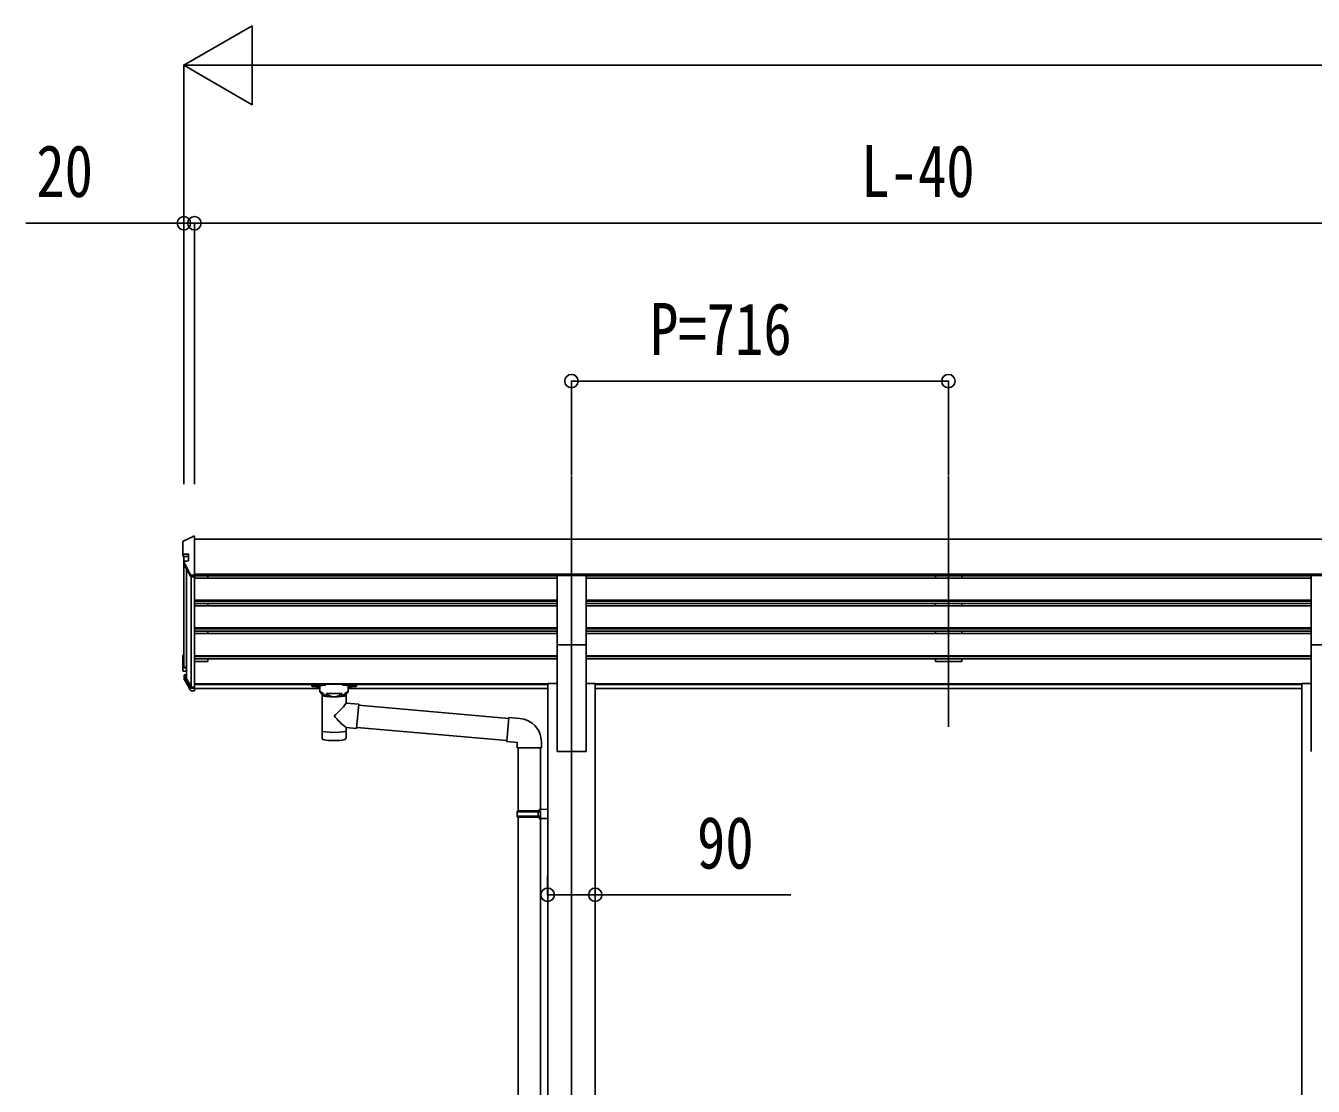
# Model space of a CAD drawing. Units: millimetres, scale not verified. Extents: x -13134 to 13134, y -8911 to 8914.
# Drawn here: x -5475 to -3030, y -2828 to -813 of the extents above; entities that cross this region are included whole.
import ezdxf
from ezdxf.enums import TextEntityAlignment as Align

# ---------------------------------------------------------------- set-up
doc = ezdxf.new("R2010")
doc.units = ezdxf.units.MM
doc.header["$LTSCALE"] = 40
for name, color, linetype in [('0-4_YKK_12', 2, 'Continuous'), ('0-5_YKK_13', 4, 'Continuous'), ('0-6_YKK_A1', 4, 'Continuous'), ('0-7_YKK_D', 6, 'Continuous')]:
    doc.layers.add(name, color=color, linetype=linetype)
doc.styles.add('ＭＳ ゴシック', font='')
doc.styles.get('ＭＳ ゴシック').set_extended_font_data('MS Gothic')

msp = doc.modelspace()

# ---------------------------------------------------------------- linework, layer by layer
at = {"layer": '0-4_YKK_12'}
for p, q in [((-4438.43, -1667.48), (-4438.43, -2144.99)), ((-3722.43, -1667.48), (-3722.43, -2144.99)), ((-4438.43, -2098.31), (-4438.43, -4791.88))]:
    msp.add_line(p, q, dxfattribs=at)
at = {"layer": '0-5_YKK_13'}
for p, q in [((-5155.65, -1782.68), (-5154.63, -1782.68)), ((-5154.63, -1856.76), (-5154.63, -1782.68)), ((-5176.63, -1815.01), (-5176.63, -1793.98)), ((-5176.63, -1819.59), (-5176.63, -1815.01)), ((-5174.63, -1821.58), (-5165.83, -1821.58)), ((-5174.27, -1832.36), (-5174.27, -1836.53)), ((-5174.02, -1837.48), (-5162.4, -1858.82)), ((-5160.64, -1856.76), (-5154.63, -1856.76)), ((-4465.93, -1989.31), (-4465.93, -1857.51)), ((-4465.93, -1857.51), (-4410.93, -1857.51)), ((-4410.93, -1989.31), (-4410.93, -1857.51)), ((-3033.93, -1989.31), (-3033.93, -1857.51)), ((-3033.93, -1857.51), (-2978.93, -1857.51)), ((-5160.64, -1859.86), (-5154.63, -1859.86)), ((-4465.93, -1989.31), (-4410.93, -1989.31)), ((-3033.93, -1989.31), (-2978.93, -1989.31)), ((-5176.63, -2010.14), (-5176.63, -2031.05)), ((-5175.13, -2010.14), (-5175.13, -2031.05)), ((-5176.63, -2037.61), (-5176.63, -2031.05)), ((-5174.63, -2031.55), (-5169.86, -2031.55)), ((-5174.63, -2033.04), (-5169.86, -2033.04)), ((-5169.86, -2039.57), (-5174.63, -2039.57)), ((-5174.27, -2047.99), (-5174.27, -2054.16)), ((-5174.02, -2048.94), (-5162.4, -2070.28)), ((-5172.7, -2048.23), (-5161.08, -2069.57)), ((-5169.66, -2045.97), (-5172.37, -2046.01)), ((-5169.66, -2047.36), (-5172.29, -2047.5)), ((-5169.66, -2047.88), (-5172.29, -2048.02)), ((-5171.51, -2049.9), (-5160.92, -2069.34)), ((-5160.64, -2069.83), (-5154.63, -2069.83)), ((-5160.64, -2071.33), (-5154.63, -2071.33)), ((-5160.64, -2076.42), (-5154.63, -2076.42)), ((-5154.63, -2069.83), (-5154.63, -2069.56)), ((-5154.63, -2071.33), (-5154.63, -2069.83)), ((-5154.63, -2076.42), (-5154.63, -2071.33)), ((-4931.93, -2067.55), (-4931.93, -2065.53)), ((-4916.43, -2078.15), (-4916.43, -2067.65)), ((-4910.78, -2085.72), (-4916.42, -2078.15)), ((-4915.47, -2065.93), (-4915.47, -2063.81)), ((-4863.38, -2063.81), (-4915.47, -2063.81)), ((-4915.47, -2065.93), (-4905.32, -2065.93)), ((-4873.53, -2065.93), (-4863.38, -2065.93)), ((-4868.08, -2085.72), (-4862.43, -2078.15)), ((-4863.38, -2065.93), (-4863.38, -2063.81)), ((-4862.43, -2078.15), (-4862.43, -2067.65)), ((-4846.93, -2067.55), (-4846.93, -2065.53)), ((-4912.33, -2085.16), (-4912.33, -2155.56)), ((-4910.77, -2085.73), (-4910.76, -2086.25)), ((-4904.01, -2081.5), (-4904.01, -2087.41)), ((-4904.01, -2081.5), (-4874.84, -2081.5)), ((-4904.01, -2081.5), (-4904.01, -2087.41)), ((-4874.84, -2081.5), (-4874.84, -2087.41)), ((-4874.84, -2081.5), (-4874.84, -2087.41)), ((-4868.09, -2086.24), (-4868.08, -2085.73)), ((-4866.53, -2100.19), (-4866.53, -2085.16)), ((-4866.52, -2100.19), (-4842.61, -2102.28)), ((-4842.61, -2102.28), (-4846.6, -2147.9)), ((-4842.77, -2104.17), (-4557.72, -2129.11)), ((-4842.75, -2103.87), (-4842.75, -2103.87)), ((-4536.71, -2128.94), (-4557.55, -2127.12)), ((-4866.53, -2155.56), (-4866.53, -2146.16)), ((-4846.6, -2147.9), (-4866.52, -2146.16)), ((-4846.61, -2147.9), (-4846.6, -2147.89)), ((-4846.43, -2146.01), (-4561.38, -2170.95)), ((-4912.33, -2155.56), (-4912.33, -2157.05)), ((-4912.33, -2157.05), (-4912.33, -2164.98)), ((-4866.53, -2157.05), (-4866.53, -2155.56)), ((-4866.53, -2164.98), (-4866.53, -2157.05)), ((-4495.63, -2184.69), (-4495.63, -2173.77)), ((-4541.63, -2184.69), (-4495.63, -2184.69)), ((-4539.63, -2184.69), (-4539.63, -2304.45)), ((-4497.63, -2184.69), (-4497.63, -2301.89)), ((-4541.63, -2306.45), (-4540.63, -2304.45)), ((-4541.63, -2306.45), (-4497.63, -2306.45)), ((-4541.63, -2306.45), (-4541.63, -2314.45)), ((-4541.63, -2314.45), (-4497.63, -2314.45)), ((-4541.63, -2314.45), (-4540.63, -2316.45)), ((-4540.63, -2304.45), (-4497.63, -2304.45)), ((-4540.63, -2316.45), (-4497.63, -2316.45)), ((-4539.63, -2316.45), (-4539.63, -3131.83)), ((-4502.11, -2306.45), (-4502.54, -2304.45)), ((-4499.63, -2301.95), (-4483.63, -2301.48)), ((-4499.63, -2303.95), (-4499.63, -2301.95)), ((-4499.63, -2303.95), (-4497.63, -2303.95)), ((-4499.63, -2318.95), (-4499.63, -2316.95)), ((-4499.63, -2318.95), (-4483.63, -2319.42)), ((-4497.63, -2319.01), (-4497.63, -3129.27)), ((-4483.63, -2301.48), (-4483.63, -2319.42))]:
    msp.add_line(p, q, dxfattribs=at)
for points in [[(-5155.65, -1782.68), (-5156.31, -1782.79), (-5156.56, -1782.89)], [(-5165.83, -1829.96), (-5165.83, -1817.03), (-5174.63, -1817.03)], [(-5174.02, -1837.48), (-5174.21, -1837.01), (-5174.27, -1836.53)], [(-5171.63, -2049.42), (-5171.6, -2049.66), (-5171.51, -2049.9)], [(-4904.01, -2087.41), (-4904.83, -2086.65), (-4905.27, -2086.24), (-4906.85, -2084.75), (-4907.26, -2084.36), (-4908.36, -2083.33), (-4908.9, -2082.85), (-4909.55, -2082.31), (-4910.73, -2081.4), (-4911.86, -2080.62), (-4912.93, -2079.95), (-4913.89, -2079.4), (-4914.73, -2078.95), (-4915.88, -2078.39), (-4916.42, -2078.15)], [(-4874.84, -2087.41), (-4874.02, -2086.65), (-4873.58, -2086.24), (-4872, -2084.75), (-4871.59, -2084.36), (-4870.49, -2083.33), (-4869.95, -2082.85), (-4869.3, -2082.31), (-4868.12, -2081.4), (-4866.99, -2080.62), (-4865.93, -2079.95), (-4864.96, -2079.4), (-4864.13, -2078.95), (-4862.97, -2078.39), (-4862.43, -2078.15)], [(-4904.01, -2081.5), (-4902.24, -2083.33), (-4900.43, -2084.72)], [(-4900.43, -2084.72), (-4899.31, -2085.43), (-4898.15, -2086.05), (-4896.96, -2086.6), (-4895.75, -2087.07), (-4894.51, -2087.46), (-4893.26, -2087.76), (-4891.99, -2087.97), (-4890.71, -2088.1), (-4889.43, -2088.15), (-4888.14, -2088.1), (-4886.86, -2087.97), (-4885.59, -2087.76), (-4884.34, -2087.46), (-4883.1, -2087.07), (-4881.89, -2086.6), (-4880.7, -2086.05), (-4879.54, -2085.43), (-4878.43, -2084.72)], [(-4874.84, -2081.5), (-4876.61, -2083.33), (-4878.43, -2084.72)], [(-4557.55, -2127.12), (-4561.56, -2172.94), (-4541.63, -2174.69), (-4541.63, -2184.69)], [(-4502.11, -2306.45), (-4502.11, -2314.45), (-4502.54, -2316.45)], [(-4499.63, -2316.95), (-4497.63, -2316.95), (-4497.63, -2303.95)]]:
    msp.add_lwpolyline(points, dxfattribs=at)
for centre, radius, start, end in [((-5174.65, -1793.99), 1.99, 92.61029, 179.78273), ((-5174.62, -1815.02), 2.01, 179.65646, 269.73028), ((-5174.64, -1819.58), 2, 180.1578, 270.15693), ((-5172.22, -1832.36), 2.05, 94.16146, 208.53562), ((-5160.62, -1854.78), 1.98, 206.22789, 269.52692), ((-5160.64, -1857.86), 2, 208.65684, 270.0631), ((-5174.64, -2010.14), 1.99, 95.57947, 179.8532), ((-5174.63, -2010.14), 0.498, 113.46256, 179.8532), ((-5174.63, -2010.66), 0.498, 113.46256, 179.8532), ((-5174.64, -2031.04), 2, 180.1578, 270.15693), ((-5174.66, -2037.59), 1.98, 180.53254, 270.72538), ((-5174.63, -2031.05), 0.499, 180.1578, 270.15693), ((-5173.64, -2030.57), 0.996, 180.13284, 257.20178), ((-5172.27, -2047.99), 1.99, 92.73844, 208.43621), ((-5172.27, -2047.99), 0.497, 92.73844, 208.43621), ((-5172.27, -2048.52), 0.5, 92.92822, 148.19941), ((-5172.47, -2054.18), 1.79, 179.20521, 209.83812), ((-5160.64, -2069.32), 2, 208.65684, 270.0631), ((-5160.67, -2074.4), 2.02, 210.93953, 270.83929), ((-5160.64, -2069.33), 0.5, 208.65684, 270.0631), ((-5160.04, -2068.86), 1, 208.65405, 257.13177), ((-5154.93, -2069.56), 0.298, 293.5963, 359.91972), ((-4969.62, -2024.7), 127.78, 308.87342, 323.78673), ((-4775.84, -2028.75), 148.36, 220.03306, 232.31976), ((-4540.63, -2173.77), 45, 0, 85), ((-4907.33, -2164.98), 5, 180, 259.32659), ((-4871.53, -2164.98), 5, 280.67342, 0)]:
    msp.add_arc(centre, radius, start, end, dxfattribs=at)
for centre, major_axis, ratio, start_param, end_param in [((-5187.38, -1810.39), (222.61, 113.61), 0.042479, 1.4102522, 1.4918239), ((-5299.2, -1810.39), (2175.25, 113.38), 0.005463, 1.5132142, 1.5132624), ((-5192.71, -1810.39), (-61.55, 113.97), 0.043861, 4.2804044, 4.4860427), ((-4570.5, -1810.39), (2175.25, 113.38), 0.005463, 1.847733, 1.8508593), ((-5192.71, -2009.41), (-61.55, 113.97), 0.043861, 1.9592168, 2.1648551), ((-4915.47, -2067.55), (16.45, 0), 0.098162, 1.5707963, 4.6543397), ((-4915.47, -2065.53), (-16.45, 0), 0.104529, 4.712389, 6.2831853), ((-4905.32, -2067.65), (11.11, 0), 0.152515, 1.5707963, 3.1415927), ((-4873.53, -2067.65), (-11.11, 0), 0.152515, 3.1415927, 4.712389), ((-4863.38, -2065.53), (16.45, 0), 0.104529, 6.2831853, 7.8539816), ((-4863.38, -2067.55), (-16.45, 0), 0.098162, 1.6288456, 4.712389), ((-4889.43, -2085.16), (22.9, 0), 0.130526, 2.9082195, 6.5147838), ((-4889.43, -2085.36), (-21.53, 0), 0.129428, 0.1297924, 3.0084543), ((-4889.43, -2152.57), (22.9, 0), 0.130526, 3.1415927, 6.2831853), ((-4889.43, -2168.19), (22.9, 0), 0.130526, 3.7473022, 5.6774759)]:
    msp.add_ellipse(centre, major_axis=major_axis, ratio=ratio, start_param=start_param, end_param=end_param, dxfattribs=at)
for centre, major_axis in [((-4924.43, -2067.56), (3, 0)), ((-4854.43, -2067.56), (-3, 0))]:
    msp.add_ellipse(centre, major_axis=major_axis, ratio=0.107858, dxfattribs=at)
at = {"layer": '0-6_YKK_A1'}
for p, q in [((-5154.64, -1783.89), (-5154.64, -2072.46)), ((-2290.43, -1788.47), (-5154.43, -1788.47)), ((-5174.63, -1821.58), (-5174.63, -2030.58)), ((-5169.66, -1845.48), (-5169.66, -2052.92)), ((-2290.44, -1855.07), (-5154.44, -1855.07)), ((-5154.43, -1858.32), (-4465.93, -1858.32)), ((-4465.93, -1858.43), (-5154.43, -1858.43)), ((-5129.43, -1862.87), (-5129.43, -1858.43)), ((-3033.93, -1858.32), (-4410.93, -1858.32)), ((-3747.43, -1858.32), (-3747.43, -1862.87)), ((-3697.43, -1862.87), (-3697.43, -1858.32)), ((-5160.63, -1859.86), (-5160.64, -2069.66)), ((-5154.43, -1862.87), (-4465.94, -1862.87)), ((-3033.93, -1862.87), (-4410.94, -1862.87)), ((-5154.43, -1904.75), (-4465.93, -1904.75)), ((-5154.43, -1906.24), (-4465.93, -1906.24)), ((-3033.93, -1904.75), (-4410.93, -1904.75)), ((-3033.93, -1906.24), (-4410.93, -1906.24)), ((-5154.43, -1910.56), (-4465.93, -1910.56)), ((-5154.43, -1915.45), (-4465.94, -1915.45)), ((-5129.43, -1915.45), (-5129.43, -1910.56)), ((-3033.93, -1915.45), (-4410.94, -1915.45)), ((-3033.93, -1910.56), (-4410.93, -1910.56)), ((-3747.43, -1910.56), (-3747.43, -1915.45)), ((-3697.43, -1915.45), (-3697.43, -1910.56)), ((-5154.43, -1957.32), (-4465.93, -1957.32)), ((-5154.43, -1958.82), (-4465.93, -1958.82)), ((-5154.43, -1963.14), (-4465.93, -1963.14)), ((-5154.43, -1968.02), (-4465.94, -1968.02)), ((-5129.43, -1968.02), (-5129.43, -1963.14)), ((-3033.93, -1968.02), (-4410.94, -1968.02)), ((-3033.93, -1957.32), (-4410.93, -1957.32)), ((-3033.93, -1958.82), (-4410.93, -1958.82)), ((-3033.93, -1963.14), (-4410.93, -1963.14)), ((-3747.43, -1963.14), (-3747.43, -1968.02)), ((-3697.43, -1968.02), (-3697.43, -1963.14)), ((-3033.93, -1957.43), (-3033.93, -2191.88)), ((-4465.93, -1989.31), (-4465.93, -2191.88)), ((-4410.93, -1989.31), (-4410.93, -2191.88)), ((-5154.43, -2009.9), (-4465.93, -2009.9)), ((-5154.43, -2011.4), (-4465.93, -2011.4)), ((-5154.43, -2015.72), (-4465.93, -2015.72)), ((-5129.43, -2021.24), (-5154.43, -2021.24)), ((-5129.43, -2015.72), (-5129.43, -2021.24)), ((-5129.43, -2016.07), (-4465.93, -2016.07)), ((-3033.93, -2009.9), (-4410.93, -2009.9)), ((-3033.93, -2011.4), (-4410.93, -2011.4)), ((-3033.93, -2015.72), (-4410.93, -2015.72)), ((-3747.43, -2016.07), (-4410.93, -2016.07)), ((-3747.43, -2015.72), (-3747.43, -2021.24)), ((-3697.43, -2021.24), (-3747.43, -2021.24)), ((-3697.43, -2015.72), (-3697.43, -2021.24)), ((-3033.93, -2016.07), (-3697.43, -2016.07)), ((-4483.63, -2063.31), (-5154.64, -2063.31)), ((-4929.36, -2064.71), (-5154.64, -2064.71)), ((-4916.43, -2072.39), (-5154.63, -2072.39)), ((-4483.63, -2072.39), (-4862.43, -2072.39)), ((-4483.63, -2064.71), (-4849.49, -2064.71)), ((-4483.63, -2062.88), (-4483.63, -3966.88)), ((-4483.63, -2062.88), (-4465.93, -2062.88)), ((-4393.23, -2062.88), (-4410.93, -2062.88)), ((-4393.23, -2062.88), (-4393.23, -3966.88)), ((-3051.63, -2063.31), (-4393.23, -2063.31)), ((-3051.63, -2064.71), (-4393.23, -2064.71)), ((-3051.63, -2072.39), (-4393.23, -2072.39)), ((-3051.63, -2062.88), (-3051.63, -3966.88)), ((-3051.63, -2062.88), (-3033.93, -2062.88)), ((-4465.93, -2191.88), (-4410.93, -2191.88))]:
    msp.add_line(p, q, dxfattribs=at)
at = {"layer": '0-7_YKK_D'}
for p, q in [((-5174.63, -888.47), (-5044.73, -813.47)), ((-5044.73, -963.47), (-5044.73, -813.47)), ((-5174.63, -1683.89), (-5174.63, -887.47)), ((-5174.63, -888.47), (-5044.73, -963.47)), ((-5174.63, -888.47), (-4914.82, -888.47)), ((-5024.63, -888.47), (443.37, -888.47)), ((-5174.63, -1188.47), (-5475.03, -1188.47)), ((-5174.63, -1683.89), (-5174.63, -1187.47)), ((-5154.63, -1188.47), (-5174.63, -1188.47)), ((-5154.63, -1683.89), (-5154.63, -1187.47)), ((-5154.63, -1683.89), (-5154.63, -1187.47)), ((-5154.63, -1188.47), (-2290.63, -1188.47)), ((-5154.63, -1188.47), (-5103.63, -1188.47)), ((-4438.63, -1666.48), (-4438.63, -1487.47)), ((-4438.63, -1488.47), (-3722.63, -1488.47)), ((-3722.63, -1666.48), (-3722.63, -1487.47)), ((-4393.43, -2340.32), (-4393.43, -2465.03)), ((-4483.83, -2427.78), (-4483.83, -2465.03))]:
    msp.add_line(p, q, dxfattribs=at)
msp.add_lwpolyline([(-4483.83, -2464.03), (-4393.43, -2464.03), (-4021.83, -2464.03)], dxfattribs=at)
for centre in [(-5174.63, -1188.47), (-5154.63, -1188.47), (-5154.63, -1188.47), (-4438.63, -1488.47), (-3722.63, -1488.47), (-4483.83, -2464.03), (-4393.43, -2464.03)]:
    msp.add_circle(centre, 12.75, dxfattribs=at)

# ---------------------------------------------------------------- texts
at = {"layer": '0-7_YKK_D', "style": 'ＭＳ ゴシック', "width": 0.8}
for s, p in [('20', (-5455.03, -1168.47)), ('L-40', (-3888.23, -1168.47)), ('P=716', (-4289.43, -1468.47)), ('90', (-4200.23, -2444.03))]:
    msp.add_text(s, height=98.97, dxfattribs=at).set_placement(p, align=Align.BOTTOM_LEFT)

doc.saveas('drawing.dxf')
